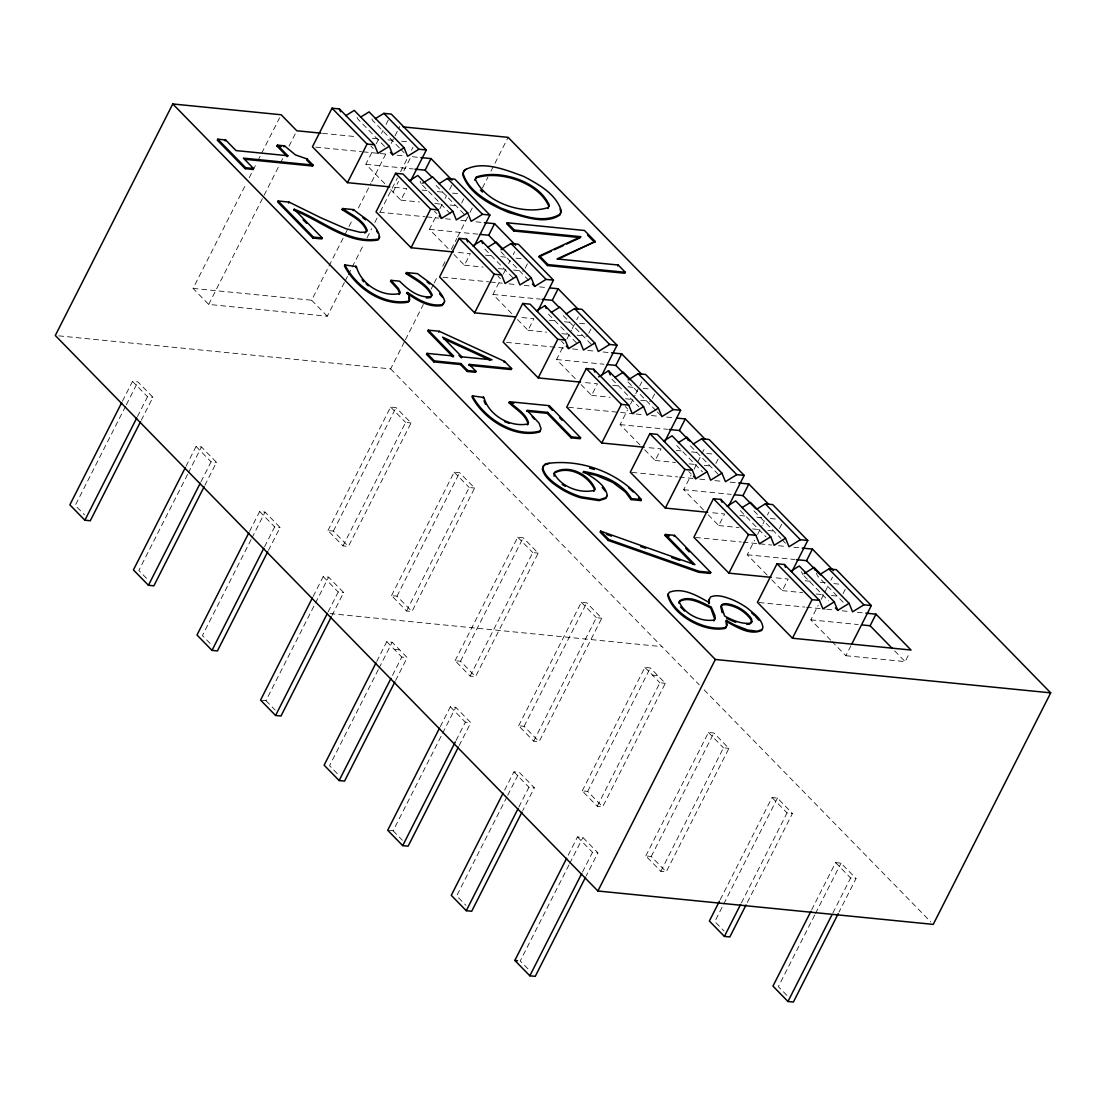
<?xml version="1.0" encoding="UTF-8"?>
<svg xmlns="http://www.w3.org/2000/svg" width="1106" height="1106" viewBox="0 0 1106 1106"><rect width="100%" height="100%" fill="white"/><g stroke="black" fill="none" stroke-linecap="round" stroke-linejoin="round"><path stroke-width="0.75" stroke-dasharray="5 3.75" d="M122.448 401.174L132.499 381.363L137.918 381.902L152.932 397.275L141.333 420.142M125.545 406.289L75.277 505.387L84.512 514.843M126.319 404.768L137.918 381.902M344.408 282.417L327.265 316.233L208.702 304.426L193.066 288.417L246.071 183.914M249.196 177.762L252.32 171.624M253.094 170.089L256.993 162.402M257.767 160.868L260.892 154.716M261.666 153.181L279.597 117.83M137.462 416.547L147.513 396.736L152.932 397.275M208.702 304.426L279.652 164.587M280.426 163.052L283.551 156.9M289.012 146.144L296.021 132.305M186.015 466.262L196.066 446.437L201.486 446.976L216.5 462.349L204.9 485.216M187.564 474.419L138.844 570.461L148.08 579.931M188.338 472.898L201.486 446.976M201.029 481.635L211.08 461.81L216.5 462.349M384.777 183.637L365.851 164.269L373.234 149.725M376.247 143.78L378.501 139.328M381.515 133.397L383.022 130.425M386.035 124.494L388.289 120.042M193.066 288.417L311.615 300.21L348.266 227.988M349.04 226.454L352.164 220.301M358.399 208.011L370.869 183.416M371.657 181.882L387.238 151.149M391.137 143.462L394.261 137.324M395.036 135.789L399.722 126.568M345.196 280.883L347.533 276.279M348.307 274.73L351.432 268.592M352.206 267.058L363.902 243.997M367.026 237.859L371.699 228.638M374.823 222.486L377.16 217.882M380.27 211.73L397.427 177.928M400.552 171.776L407.561 157.951M411.46 150.264L413.022 147.181M393.059 192.112L398.45 181.481M403.856 170.836L410.796 157.149M390.695 189.693L400.884 200.145L406.759 188.559L391.524 187.038M249.583 531.336L259.634 511.525L265.053 512.064L280.081 527.438L268.468 550.304M251.131 539.507L202.412 635.549L211.647 645.005M251.905 537.986L265.053 512.064M264.597 546.71L274.647 526.898L280.081 527.438M448.11 248.477L429.418 229.343L436.801 214.799M439.815 208.868L442.068 204.416M445.082 198.472L446.589 195.513M449.603 189.568L451.856 185.117M461.631 203.145L463.843 198.804M58.729 335.851L390.653 368.892L404.658 341.284M405.432 339.749L423.322 304.482M431.105 289.15L433.441 284.56M434.216 283.025L438.1 275.353M442.773 266.159L446.658 258.486M451.331 249.292L456.778 238.55M457.552 237.016L469.221 214.025M469.995 212.49L472.331 207.887M482.437 187.951L487.884 177.223M490.995 171.084L508.11 137.351M327.97 530.534L390.612 407.049L396.031 407.589L411.059 422.962L348.404 546.447L342.984 545.908L327.97 530.534L333.39 531.074L348.404 546.447M453.944 254.463L464.451 265.219L470.327 253.647L455.091 252.127M333.39 531.074L396.031 407.589M313.15 596.424L323.201 576.613L328.62 577.152L343.648 592.526L332.035 615.392M342.984 545.908L405.639 422.423L411.059 422.962M261.915 700.222L265.979 700.637L314.698 604.581M315.473 603.06L328.62 577.152M328.164 611.798L338.229 591.986L343.648 592.526M511.677 313.565L492.986 294.431L500.368 279.887M503.382 273.956L505.636 269.491M508.649 263.56L510.156 260.587M513.17 254.656L514.677 251.684M525.198 268.233L527.41 263.892M391.538 595.622L454.193 472.138L459.612 472.677L474.626 488.05L411.971 611.535L406.552 610.996L391.538 595.622L396.957 596.162L411.971 611.535M517.511 319.537L528.032 330.307L533.894 318.722L518.659 317.215M396.957 596.162L459.612 472.677M376.717 661.512L386.768 641.687L392.201 642.227L407.215 657.6L395.616 680.466M406.552 610.996L469.207 487.511L474.626 488.05M378.28 669.669L329.547 765.711L338.782 775.182M379.04 668.148L392.201 642.227M392.506 675.351L401.796 657.061L407.215 657.6M575.244 378.639L556.553 359.519L563.936 344.975M566.949 339.03L571.47 330.127M572.217 328.648L575.977 321.224M576.738 319.731L578.244 316.772M588.779 333.307L590.977 328.966M455.105 660.711L517.76 537.212L523.179 537.765L538.193 553.138L475.539 676.623L470.119 676.084L455.105 660.711L460.525 661.25L475.539 676.623M581.079 384.625L591.599 395.381L597.461 383.81L582.226 382.289M460.525 661.25L523.179 537.765M440.285 726.587L450.349 706.775L455.769 707.315L470.783 722.688L459.184 745.555M470.119 676.084L532.774 552.599L538.193 553.138M389.049 830.399L393.114 830.8L441.847 734.757M442.621 733.223L455.769 707.315M456.073 740.439L465.363 722.149L470.783 722.688M639.973 444.93L620.12 424.593L627.503 410.05M630.517 404.119L635.038 395.215M635.784 393.722L641.812 381.846M652.346 398.395L654.545 394.054M518.673 725.785L581.327 602.3L586.747 602.839L601.761 618.213L539.106 741.697L533.686 741.158L518.673 725.785L524.092 726.324L539.106 741.697M644.646 449.713L655.167 460.469L661.042 448.898L645.793 447.377M524.092 726.324L586.747 602.839M504.626 790.154L513.917 771.85L519.336 772.389L534.35 787.762L522.751 810.629M533.686 741.158L596.341 617.673L601.761 618.213M506.963 796.79L456.681 895.874L465.93 905.344M507.737 795.255L519.336 772.389M518.88 807.048L528.931 787.223L534.35 787.762M703.554 510.004L683.688 489.682L691.07 475.138M694.084 469.193L697.098 463.262M697.845 461.769L705.379 446.935M715.914 463.469L718.112 459.128M582.24 790.873L644.895 667.388L650.314 667.927L665.328 683.301L602.673 806.786L597.254 806.246L582.24 790.873L587.659 791.412L602.673 806.786M708.213 514.788L718.734 525.557L724.61 513.972L709.361 512.451M587.659 791.412L650.314 667.927M568.194 855.228L577.484 836.938L582.903 837.477L597.917 852.85L586.318 875.717M597.254 806.246L659.909 682.761L665.328 683.301M568.982 864.92L520.249 960.962L529.498 970.418M569.756 863.399L582.903 837.477M582.447 872.122L592.498 852.311L597.917 852.85M767.122 575.092L747.255 554.756L754.638 540.212M757.651 534.281L762.172 525.378M762.919 523.885L764.426 520.926M767.44 514.981L768.947 512.023M779.481 528.557L781.679 524.216M645.807 855.947L708.462 732.462L713.882 733.002L728.895 748.375L666.254 871.86L660.835 871.321L645.807 855.947L651.227 856.486L666.254 871.86M771.794 579.876L782.301 590.632L788.177 579.06L772.928 577.539M651.227 856.486L713.882 733.002M660.835 871.321L723.476 747.836L728.895 748.375M830.689 640.167L810.836 619.844L818.205 605.3M821.219 599.355L824.233 593.424M824.993 591.945L827.993 586M831.007 580.069L832.514 577.097M843.048 593.645L845.247 589.304M720.213 899.69L772.029 797.55L777.449 798.09L792.463 813.463L746.827 903.408M831.85 641.369L845.869 655.72L851.012 645.586M777.449 798.09L714.808 921.575L724.043 931.031M741.407 902.869L787.043 812.924L792.463 813.463M845.869 655.72L905.15 661.623L909.547 652.941M811.624 909.892L835.597 862.625L841.016 863.164L856.03 878.537L839.012 912.077M814.721 915.008L778.375 986.663L787.61 996.119M815.495 913.473L841.016 863.164M832.832 913.072L850.611 877.998L856.03 878.537M322.579 133.342L356.948 136.757M372.404 138.305L379.275 138.983M387.874 139.84L393.017 140.351M401.616 141.209L408.487 141.886M315.832 147.126L361.565 151.674M363.252 151.854L378.501 153.361M380.188 153.527L388.662 154.37M397.123 155.213L405.598 156.057M412.372 156.734L420.847 157.577M365.851 164.269L413.271 168.983M422.008 190.08L430.469 190.923M437.243 191.601L445.718 192.444M452.492 193.108L459.267 193.785M400.884 200.145L419.52 201.997M434.769 203.518L443.23 204.347M450.004 205.025L456.778 205.702M379.399 212.214L425.133 216.762M426.819 216.928L438.681 218.103M445.455 218.781L453.916 219.624M460.704 220.301L469.165 221.145M475.939 221.822L482.714 222.5M429.418 229.343L478.539 234.237M485.575 255.168L494.036 256.011M500.811 256.675L507.585 257.352M516.06 258.196L522.834 258.873M464.451 265.219L483.087 267.071M498.336 268.592L506.797 269.435M513.571 270.113L523.732 271.122M442.967 277.288L488.7 281.836M490.387 282.016L502.248 283.191M509.023 283.869L517.497 284.712M524.272 285.389L531.046 286.053M539.507 286.896L546.281 287.574M492.986 294.431L540.405 299.159M549.143 320.242L555.917 320.92M564.392 321.763L571.166 322.44M579.627 323.284L586.401 323.947M528.032 330.307L546.654 332.159M561.903 333.68L570.364 334.524M577.138 335.187L587.3 336.21M506.534 342.376L565.816 348.279M572.59 348.943L581.065 349.786M587.839 350.464L596.3 351.307M603.074 351.985L609.848 352.662M556.553 359.519L603.973 364.233M612.71 385.33L619.484 386.008M627.959 386.837L634.733 387.515M643.194 388.358L649.969 389.036M591.599 395.381L610.222 397.248M625.471 398.754L633.932 399.598M640.706 400.275L650.867 401.284M568.415 407.285L634.471 413.865M636.157 414.031L644.632 414.874M651.406 415.552L659.867 416.395M666.642 417.073L673.416 417.736M620.12 424.593L667.554 429.322M676.278 450.405L683.052 451.082M691.527 451.925L698.301 452.603M706.762 453.446L713.536 454.124M655.167 460.469L675.49 462.488M689.038 463.843L697.499 464.686M704.273 465.363L712.748 466.207M631.982 472.373L677.715 476.921M679.402 477.087L692.95 478.442M699.725 479.119L708.199 479.963M714.974 480.626L723.435 481.469M730.209 482.147L736.983 482.824M683.688 489.682L731.121 494.396M739.845 515.493L746.619 516.17M756.78 517.179L761.868 517.677M770.329 518.52L777.103 519.198M718.734 525.557L739.057 527.576M752.605 528.917L761.08 529.76M767.854 530.438L776.315 531.281M695.55 537.447L741.283 542.009M742.969 542.175L758.218 543.696M759.905 543.862L771.767 545.037M778.541 545.714L787.016 546.558M793.79 547.235L800.564 547.899M747.255 554.756L794.689 559.484M805.113 580.747L810.186 581.244M820.348 582.254L825.435 582.765M833.896 583.609L840.671 584.286M782.301 590.632L802.624 592.65M816.173 594.005L824.647 594.848M831.422 595.526L839.883 596.369M759.117 602.535L804.85 607.083M806.537 607.249L825.173 609.116M826.859 609.282L833.648 609.959M842.108 610.802L850.583 611.632M857.357 612.309L864.132 612.987M810.836 619.844L858.256 624.558M330.017 613.595L661.941 646.637M394.289 649.374L399.708 649.913M652.402 675.075L657.821 675.614M894.63 650.853L905.15 661.623M399.404 147.886L372.542 120.388L371.381 117.554M400.566 149.089L404.077 152.669M436.11 185.476L465.308 215.366M500.852 251.753L528.875 280.454M563.244 315.639L592.443 345.528M627.987 381.916L656.01 410.616M657.185 411.805L660.683 415.4M690.379 445.801L719.577 475.691M753.96 510.889L780.822 538.387M781.983 539.59L785.481 543.17M843.214 602.272L817.528 575.963L816.366 573.129M384.584 146.421L357.722 118.909L356.561 116.075M422.464 185.2L451.663 215.089M484.857 249.085L515.23 280.164M548.424 314.159L578.797 345.252M611.991 379.247L638.853 406.745M676.734 445.524L702.421 471.833M740.301 510.599L766.002 536.908M803.868 575.687L828.394 600.793M370.939 146.144L373.275 148.536M434.506 211.218L436.842 213.61M498.073 276.306L500.41 278.698M561.641 341.381L563.977 343.772M625.208 406.469L627.544 408.861M688.775 471.543L691.112 473.935M390.653 368.892L699.324 684.904M704.149 689.854L930.823 921.934M311.615 300.21L327.265 316.233M390.612 407.049L405.639 422.423M454.193 472.138L469.207 487.511M517.76 537.212L532.774 552.599M581.327 602.3L596.341 617.673M644.895 667.388L659.909 682.761M708.462 732.462L723.476 747.836M772.029 797.55L787.043 812.924M835.597 862.625L850.611 877.998M132.499 381.363L147.513 396.736M196.066 446.437L211.08 461.81M259.634 511.525L274.647 526.898M323.201 576.613L338.229 591.986M386.768 641.687L401.796 657.061M450.349 706.775L465.363 722.149M513.917 771.85L528.931 787.223M577.484 836.938L592.498 852.311M265.979 700.637L275.214 710.093M393.114 830.8L402.349 840.256M801.546 571.664L802.707 574.498M420.128 181.163L421.289 183.997"/><path stroke-width="1.5" d="M379.178 238.274L379.206 235.993M668.093 594.088C673.388 614.839 705.6 632.079 726.117 627.337L727.112 624.503L726.241 620.369L733.693 624.558L747.753 630.047L757.306 631.236L762.02 629.535M678.849 603.185L679.195 601.692C688.872 595.802 701.646 603.627 710.757 608.01L714.725 619.18M444.322 302.214L442.11 305.519C429.487 307.855 417.211 300.459 407.257 293.491L406.538 293.408L407.755 292.523C417.709 299.505 429.971 306.887 442.607 304.551L444.806 301.247C440.686 288.569 427.345 281.449 417.474 273.638L406.51 272.546L406.026 273.514C415.165 279.873 426.805 285.127 431.672 295.744M463.608 171.389L462.681 174.679C469.469 194.449 491.023 204.983 509.133 212.67C524.908 216.762 545.078 224.905 559.926 215.006L560.77 211.771L560.092 209.048M399.211 294.431L399.625 293.145L397.953 289.454L390.515 281.297L391.012 280.33L399.625 281.187C407.685 289.399 418.704 298.371 430.967 296.643M606.752 496L605.853 498.447L599.065 500.631L580.774 497.811A33.719 12.249 26.9 0 1 562.581 489.875C554.645 484.718 545.092 478.953 542.355 469.303L542.797 466.953L545.078 464.741L549.419 463.331M474.847 180.223L476.299 176.988C499.746 168.942 539.092 181.315 549.309 205.343L547.829 208.522M713.909 620.978L715.209 618.213L714.78 615.116L711.241 607.042C702.13 602.673 689.37 594.834 679.678 600.724L679.347 602.231C684.849 614.535 701.342 622.222 714.407 620.01M527.396 424.911L528.447 422.713C526.083 413.423 515.908 408.211 509.493 401.727L508.995 402.681C515.424 409.179 525.599 414.391 527.963 423.681M593.894 491.299L595.111 488.755C588.917 474.529 569.217 464.105 554.645 472.179L554.244 473.686C561.198 486.875 580.208 493.995 594.378 490.331M320.864 133.162L296.809 130.771L281.159 114.761L172.771 103.964L55.3 335.505L597.89 891.007L933.229 924.395L1050.7 692.854L508.11 137.351L403.109 126.9M313.053 165.057L307.109 158.974L295.454 154.923L284.546 145.84L277.482 145.135L276.998 146.103L287.353 156.706L287.837 155.739L236.02 150.582L225.665 139.978L217.785 139.204L217.288 140.158L245.131 168.679L253.025 169.453L253.523 168.499L243.389 158.13L313.053 165.057L312.569 166.024L244.606 159.264M225.182 140.946L225.665 139.978M121.674 402.708L69.858 504.848L84.872 520.221L90.291 520.76L140.559 421.663M245.131 168.679L245.629 167.711L253.523 168.499M84.872 520.221L136.688 418.082M284.048 146.808L284.546 145.84M342.57 208.522C351.252 214.813 363.542 219.624 367.206 230.435L365.215 232.136L360.307 232.329L345.86 228.693L321.404 218.034L288.998 202.08L278.145 201.002L277.661 201.969L312.915 238.066L321.791 238.937L322.275 237.984L294.196 209.228L293.712 210.195C320.657 220.301 347.809 245.076 378.031 239.988L379.662 237.306C377.782 224.159 362.657 217.536 353.574 209.615L342.57 208.522L342.086 209.49C350.754 215.767 363.058 220.592 366.722 231.403L364.717 233.09M410.533 181.135L426.335 149.974L418.925 149.241L407.575 156.264L404.105 147.762L392.754 154.785L389.284 146.282L377.934 153.319L374.464 144.803L339.431 108.941L332.021 108.194L312.445 146.794L347.478 182.656L389.824 186.873M307.109 158.974L306.625 159.941L312.569 166.024M288.514 203.048L288.998 202.08M185.241 467.783L133.425 569.922L148.439 585.295L153.858 585.834L204.126 486.751M312.915 238.066L313.399 237.099L322.275 237.984M347.478 182.656L367.054 144.07L374.464 144.803M148.439 585.295L200.255 483.156M342.501 209.919L342.998 208.951M353.091 210.582L353.574 209.615M391.012 280.33L398.45 288.5L400.109 292.191L399.695 293.477C382.261 297.68 360.846 284.104 356.422 266.601L344.934 264.956L344.436 265.924C355.869 288.127 383.022 306.597 408.266 302.159L409.22 300.777L408.778 297.196M474.101 246.223L489.903 215.062L482.493 214.315L471.142 221.352L467.672 212.836L456.322 219.873L452.852 211.37L441.515 218.394L438.045 209.891L402.999 174.015L395.589 173.283L376.012 211.868L411.045 247.744L453.391 251.961M355.883 266.048L355.938 267.569M414.971 169.163L425.133 170.172L431.008 158.587L452.022 180.112M248.809 532.871L196.992 635.01L212.006 650.383L217.426 650.922L267.693 551.825M411.045 247.744L430.635 209.158L438.045 209.891M212.006 650.383L263.822 548.244M406.483 273.984L406.51 272.546M407.257 293.491L407.755 292.523M537.668 311.311L553.47 280.136L546.06 279.403L534.723 286.426L531.253 277.924L519.903 284.947L516.433 276.445L505.083 283.482L501.612 274.979L466.566 239.103L459.156 238.371L439.58 276.956L474.626 312.832L515.272 316.869M428.312 330.169L427.815 331.136L453.059 356.975L453.543 356.008L428.312 330.169L439.206 331.261L504.571 361.372L511.636 368.602L511.138 369.57L468.723 365.339L469.221 364.386L511.636 368.602M453.543 356.008L426.971 353.367L426.474 354.335L433.842 361.869L460.428 364.524L467.216 371.464L475.525 372.293L476.009 371.326L469.221 364.386M438.723 332.229L439.206 331.261M480.225 234.403L488.7 235.246L494.576 223.675L515.59 245.2M312.376 597.945L260.56 700.098L275.574 715.471L280.993 716.011L331.261 616.913M433.842 361.869L434.326 360.902L460.912 363.556L467.7 370.51L476.009 371.326M558.074 259.205L595.263 241.509L584.48 230.477L507.184 222.776L506.7 223.744L513.792 231.002L580.443 237.638L566.645 244.039M513.792 231.002L514.276 230.048L580.94 236.684L539.521 255.887L539.023 256.841L547.539 265.564L624.835 273.265L625.332 272.297L618.24 265.025L557.023 258.942L595.263 241.509M474.626 312.832L494.202 274.233L501.612 274.979M275.574 715.471L327.39 613.318M461.852 356.837L442.594 337.123L492.073 359.851L461.852 356.837L461.368 357.805L458.962 355.344M460.428 364.524L460.912 363.556M467.216 371.464L467.7 370.51M527.88 423.944C510.364 427.676 488.714 415.262 483.958 397.51L472.469 395.879L471.986 396.833C483.834 419.506 514.401 438.861 539.811 431.934L541.069 428.727L539.078 423.142L527.064 410.312L547.622 412.358L571.553 436.856L580.636 437.769L580.152 438.736L571.069 437.824L547.138 413.326L526.58 411.28M601.982 374.906L617.051 345.224L609.641 344.478L598.291 351.514L594.821 343.012L583.47 350.035L580 341.533L568.65 348.556L565.18 340.054L530.133 304.178L522.723 303.445L503.147 342.031L538.193 377.906L580.526 382.123M547.539 265.564L548.037 264.597L625.332 272.297M482.935 397.925L483.419 396.957M504.087 362.339L504.571 361.372M542.106 299.325L552.267 300.334L558.143 288.749L577.996 309.086M375.943 663.033L324.127 765.172L339.141 780.546L344.56 781.085L394.842 682.001M538.193 377.906L557.77 339.321L565.18 340.054M339.141 780.546L390.957 678.407M617.742 265.993L618.24 265.025M580.636 437.769L549.309 405.681L548.811 406.649L552.433 410.354M547.138 413.326L547.622 412.358M664.803 441.474L680.619 410.298L673.208 409.566L661.858 416.589L658.388 408.086L647.038 415.123L643.568 406.621L632.217 413.644L628.747 405.142L593.701 369.266L586.291 368.533L566.714 407.119L601.761 442.994L644.093 447.211M571.069 437.824L571.553 436.856M607.36 364.565L615.835 365.409L621.71 353.837L641.563 374.16M439.511 728.121L387.694 830.26L402.708 845.634L408.128 846.173L458.409 747.075M601.761 442.994L621.337 404.395L628.747 405.142M402.708 845.634L455.299 741.96M665.425 534.447L694.955 564.682L600.586 531.115L600.088 532.083L608.259 540.447L698.688 572.272L710.259 573.433L710.757 572.466L674.508 535.359L665.425 534.447L664.927 535.415L693.282 564.447M728.37 506.548L744.186 475.386L736.776 474.654L725.425 481.677L721.955 473.174L710.605 480.198L707.135 471.695L695.785 478.718L692.315 470.216L657.282 434.354L649.872 433.607L630.282 472.207L665.328 508.069L707.674 512.285M608.259 540.447L608.756 539.479L600.586 531.115M630.959 499.58L631.457 498.612L641.369 499.608L640.886 500.576L630.959 499.58L625.526 492.087L612.696 482.354L595.899 475.262L582.945 472.4M669.241 429.487L679.402 430.497L685.278 418.925L705.13 439.248M503.078 793.196L451.262 895.335L466.276 910.708L471.695 911.247L521.977 812.163M665.328 508.069L684.904 469.483L692.315 470.216M466.276 910.708L518.106 808.569M674.01 536.327L674.508 535.359M791.937 571.636L807.753 540.461L800.343 539.728L788.993 546.751L785.523 538.249L774.172 545.286L770.702 536.783L759.352 543.806L755.882 535.304L720.849 499.428L713.439 498.695L693.863 537.281L728.895 573.157L771.241 577.373M734.508 494.741L742.969 495.585L748.845 483.999L768.698 504.336M585.544 877.238L535.263 976.335L529.843 975.796L514.829 960.423L566.659 858.284M708.752 603.544L709.361 599.203M709.554 602.618L709.057 603.586L708.863 600.171L710.564 596.936C717.739 593.95 725.743 597.268 732.587 599.784A30.443 11.06 26.9 0 1 747.684 608.355C753.711 613.595 762.214 619.084 762.933 627.724L761.536 630.503C749.688 635.729 736.389 626.798 726.061 621.365L726.545 620.397M728.895 573.157L748.472 534.571L755.882 535.304M529.843 975.796L581.673 873.657M597.89 891.007L715.347 659.48L1050.7 692.854M851.744 644.134L871.321 605.549L863.91 604.816L852.56 611.839L849.09 603.337L837.74 610.36L834.27 601.858L822.919 608.894L819.449 600.392L784.417 564.516L777.006 563.77L757.43 602.369L792.463 638.231L911.026 650.038L875.98 614.162L865.818 613.153M796.375 559.65L806.537 560.659L812.412 549.088L833.44 570.613M792.463 638.231L812.039 599.646L819.449 600.392M719.439 901.21L709.375 921.035L724.402 936.409L729.822 936.948L746.066 904.929M861.643 624.904L870.104 625.747L875.98 614.162M724.402 936.409L740.633 904.39M810.85 911.413L772.956 986.123L787.97 1001.497L793.389 1002.036L838.251 913.611M787.97 1001.497L832.058 914.593M464.548 170.573L466.428 168.969M540.295 430.967C514.884 437.893 484.331 418.538 472.469 395.879M475.815 177.955C499.248 169.895 538.608 182.283 548.825 206.31M548.313 207.555C524.12 215.241 486.184 203.601 475.331 179.255M345.736 115.688L354.252 110.406L389.284 146.282M360.556 117.153L369.072 111.886L404.105 147.762M375.376 118.632L383.893 113.365L391.303 114.098L426.335 149.974M409.303 180.762L417.819 175.495L452.852 211.37M422.713 183.126L432.64 176.974L467.672 212.836M438.944 183.72L447.46 178.439L454.87 179.186L489.903 215.062M472.87 245.85L481.387 240.583L516.433 276.445M487.691 247.329L496.207 242.048L531.253 277.924M501.101 249.679L511.027 243.527L518.438 244.26L553.47 280.136M536.451 310.924L544.954 305.657L580 341.533M551.272 312.404L559.774 307.136L594.821 343.012M566.078 313.883L574.595 308.615L582.005 309.348L617.051 345.224M598.595 376.897L608.521 370.745L643.568 406.621M614.839 377.492L623.342 372.21L658.388 408.086M628.236 379.842L638.162 373.69L645.572 374.436L680.619 410.298M663.586 441.1L672.089 435.819L707.135 471.695M678.407 442.566L686.909 437.299L721.955 473.174M693.227 444.045L701.729 438.778L709.14 439.511L744.186 475.386M727.154 506.175L735.67 500.907L770.702 536.783M741.974 507.654L750.49 502.387L785.523 538.249M756.794 509.133L765.297 503.852L772.707 504.599L807.753 540.461M790.721 571.263L799.237 565.995L834.27 601.858M804.117 573.613L814.057 567.461L849.09 603.337M820.362 574.208L828.878 568.94L836.288 569.673L871.321 605.549M378.529 239.02C348.293 244.108 321.155 219.334 294.196 209.228M539.023 256.841L551.3 251.159M554.369 249.735L563.576 245.463M746.744 624.323L749.495 624.199L751.472 622.623L751.002 619.733C745.416 611.756 736.389 606.254 726.78 604.775A15.18 5.516 26.9 0 0 720.836 607.014L722.135 612.696M426.308 297.97L430.469 297.611L432.17 294.777C427.358 284.436 416.188 278.947 406.98 273.016M420.847 157.577L431.008 158.587M276.998 146.103L281.228 146.531M484.414 222.665L494.576 223.675M342.086 209.49L345.224 209.794M406.026 273.514L409.151 273.818M549.668 287.919L558.143 288.749M611.549 352.828L621.71 353.837M676.803 418.082L685.278 418.925M509.493 401.727L549.309 405.681M508.995 402.681L513.972 403.178M738.684 482.99L748.845 483.999M802.251 548.078L812.412 549.088M664.927 535.415L669.476 535.871M710.757 572.466L699.172 571.318L608.756 539.479M514.829 960.423L517.539 960.685M589.567 468.101L594.337 469.483M606.6 534.392L611.48 536.134M640.775 546.558L645.655 548.286M671.688 557.548L679.817 560.438M504.599 421.635L509.106 423.294M731.785 620.743L735.794 622.332M443.658 338.809L490.027 360.1M726.656 618.282L730.458 620.203M709.236 602.59C697.651 596.01 682.983 586.982 669.379 592.263L667.609 595.056C672.89 615.793 705.103 633.047 725.619 628.305L726.628 625.471L726.048 622.719M562.194 484.428L565.346 486.364M362.851 217.661L365.478 219.831M427.04 281.864L429.695 284.048M684.6 611.079L680.494 606.973M366.086 283.827L368.367 285.79M628.609 487.76L633.199 491.949M480.405 190.108L482.534 192.057M751.541 612.765L754.499 615.53M587.59 235.122L594.765 242.477M507.184 222.776L514.276 230.048M539.521 255.887L548.037 264.597M383.893 113.365L418.925 149.241M447.46 178.439L482.493 214.315M511.027 243.527L546.06 279.403M574.595 308.615L609.641 344.478M638.162 373.69L673.208 409.566M701.729 438.778L736.776 474.654M765.297 503.852L800.343 539.728M828.878 568.94L863.91 604.816M425.133 170.172L432.142 177.347M488.7 235.246L502.718 249.597M552.267 300.334L559.277 307.509M615.835 365.409L629.853 379.759M679.402 430.497L689.909 441.253M742.969 495.585L755.813 508.732M806.537 560.659L820.555 575.009M870.104 625.747L892.307 648.462M532.387 284.035L534.723 286.426M390.418 152.393L392.754 154.785M835.403 607.968L837.74 610.36M439.179 216.002L441.515 218.394M566.313 346.164L568.65 348.556M693.448 476.327L695.785 478.718M332.021 108.194L367.054 144.07M395.589 173.283L430.635 209.158M459.156 238.371L494.202 274.233M522.723 303.445L557.77 339.321M586.291 368.533L621.337 404.395M649.872 433.607L684.904 469.483M713.439 498.695L748.472 534.571M777.006 563.77L812.039 599.646M559.664 417.75L562.069 420.225M685.706 548.286L689.218 551.88M631.457 498.612C621.572 482.009 601.692 474.474 583.443 471.433C592.277 477.502 604.733 483.612 607.235 495.032L606.337 497.479L599.563 499.663L581.258 496.843A33.719 12.249 26.9 0 1 563.078 488.907C555.129 483.751 545.59 477.999 542.839 468.35L543.295 465.985L545.576 463.773C579.986 458.119 619.111 472.386 641.369 499.608M277.482 145.135L287.837 155.739M303.072 219.776L306.583 223.371M217.785 139.204L245.629 167.711M278.145 201.002L313.399 237.099M426.971 353.367L434.326 360.902M172.771 103.964L715.347 659.48M755.481 616.457L758.84 620.217M532.166 416.616L534.309 419.119M362.035 279.804L363.791 281.85M602.217 487.47L605.176 491.009M439.524 293.767L442.386 297.182M638.798 497.672L640.886 500.576M376.579 230.974L378.086 233.186M407.022 292.454L409.261 296.242L409.704 299.809L408.764 301.191C383.505 305.643 356.353 287.159 344.934 264.956M483.999 400.87L485.548 404.395M814.057 567.461L815.205 570.295M784.417 564.516L785.564 567.35M720.849 499.428L721.997 502.262M686.909 437.299L688.07 440.133M608.521 370.745L610.263 374.989M593.701 369.266L594.862 372.1M544.954 305.657L546.115 308.491M481.387 240.583L482.548 243.417M466.566 239.103L467.727 241.938M339.431 108.941L340.593 111.775M554.12 476.285L554.147 473.147C568.733 465.073 588.433 475.497 594.627 489.723M561.254 210.804L560.41 214.039C542.507 224.712 518.977 214.619 500.921 208.122C486.142 200.283 468.405 190.674 463.165 173.711L464.105 170.421C482.036 159.776 505.553 169.895 523.636 176.379C538.373 184.218 556.138 193.799 561.254 210.804M751.956 621.655L749.979 623.245C740.979 624.116 732.366 620.162 724.624 616.028L721.319 606.047A15.18 5.516 26.9 0 1 727.264 603.807C736.873 605.3 745.914 610.788 751.499 618.779L751.956 621.655"/></g></svg>
